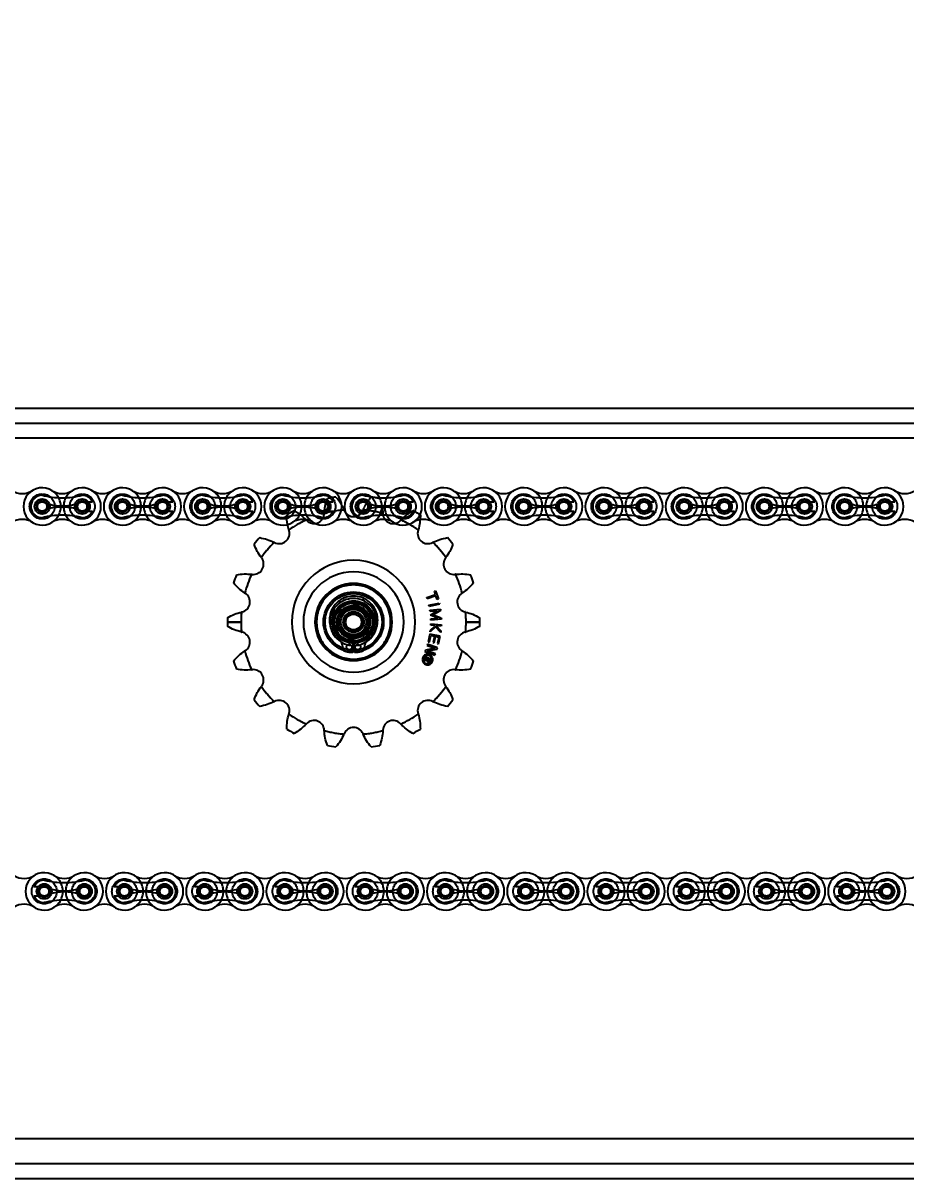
# Model space of a CAD drawing. Header units: metres. Extents: x 0 to 21025, y 0 to 14850.
# Drawn here: x 4993.3 to 5272.7, y 6190.9 to 6556.7 of the extents above; entities that cross this region are included whole.
import ezdxf

# ---------------------------------------------------------------- set-up
doc = ezdxf.new("R2010")
doc.units = ezdxf.units.M
doc.header["$LTSCALE"] = 25
doc.linetypes.add('HIDDEN2', pattern=[4.7625, 3.175, -1.5875])
for name, color, linetype in [('18_COTAS', 7, 'Continuous'), ('SL4', 4, 'Continuous'), ('ST1', 7, 'HIDDEN2')]:
    doc.layers.add(name, color=color, linetype=linetype)
doc.styles.add('ROMANS', font='ROMANS.SHX')
doc.dimstyles.new('25___1-25', dxfattribs={"dimscale": 25, "dimtxt": 2.5, "dimasz": 2, "dimexe": 1.5, "dimexo": 1, "dimgap": 0.5, "dimtad": 1, "dimzin": 12, "dimtxsty": 'ROMANS', "dimcen": 0, "dimclrd": 256, "dimclre": 256, "dimclrt": 3, "dimazin": 3, "dimtfac": 1, "dimtmove": 0, "dimatfit": 0, "dimfxl": 1, "dimlwd": -1, "dimlwe": -1, "dimarcsym": 0})

# ---------------------------------------------------------------- blocks, each defined once
blk = doc.blocks.new('*D49')
at = {"layer": '18_COTAS', "transparency": 16777216}
for p, q in [((2751.77, 6357.87), (2751.77, 7037.95)), ((5720.75, 6357.87), (5720.75, 7037.95)), ((2801.77, 7000.45), (5670.75, 7000.45))]:
    blk.add_line(p, q, dxfattribs=at)
for points in [[(2801.77, 7008.78), (2801.77, 6992.11), (2751.77, 7000.45)], [(5670.75, 7008.78), (5670.75, 6992.11), (5720.75, 7000.45)]]:
    blk.add_solid(points, dxfattribs=at)
at = {"layer": 'Defpoints', "color": 0, "transparency": 16777216}
for p in [(5720.75, 7000.45), (2751.77, 6332.87), (5720.75, 6332.87)]:
    blk.add_point(p, dxfattribs=at)
at = {"layer": '18_COTAS', "color": 3, "transparency": 16777216, "insert": (4236.26, 7050.15), "char_height": 62.5, "attachment_point": 5, "style": 'ROMANS'}
blk.add_mtext('2968,98', dxfattribs=at)

msp = doc.modelspace()

# ---------------------------------------------------------------- linework, layer by layer
at = {"layer": 'SL4'}
for p, q in [((4878.748, 6434.865), (5542.125, 6434.865)), ((4878.748, 6430.103), (5542.125, 6430.103)), ((5542.125, 6425.34), (4878.748, 6425.34)), ((5077.434, 6396.268), (5077.045, 6398.004)), ((5062.3, 6367.135), (5057.968, 6367.135)), ((5085.693, 6367.135), (5086.181, 6367.135)), ((5109.634, 6367.135), (5110.123, 6367.135)), ((5137.848, 6367.135), (5133.515, 6367.135)), ((4878.748, 6203.628), (5878.748, 6203.628)), ((5878.748, 6195.628), (4878.748, 6195.628)), ((5878.748, 6190.865), (4926.248, 6190.865))]:
    msp.add_line(p, q, dxfattribs=at)
for centre, radius in [((4999.346, 6403.705), 2.399), ((5012.046, 6403.705), 2.399), ((5024.746, 6403.705), 2.399), ((5037.446, 6403.705), 2.399), ((5050.146, 6403.705), 2.399), ((5062.846, 6403.705), 2.399), ((5075.546, 6403.705), 2.399), ((5088.246, 6403.705), 2.399), ((5100.946, 6403.705), 2.399), ((5113.646, 6403.705), 2.399), ((5126.346, 6403.705), 2.399), ((5139.046, 6403.705), 2.399), ((5151.746, 6403.705), 2.399), ((5164.446, 6403.705), 2.399), ((5177.146, 6403.705), 2.399), ((5189.846, 6403.705), 2.399), ((5202.546, 6403.705), 2.399), ((5215.246, 6403.705), 2.398), ((5227.946, 6403.705), 2.399), ((5240.646, 6403.705), 2.398), ((5253.346, 6403.705), 2.399), ((5266.046, 6403.705), 2.398), ((5097.908, 6367.135), 9.525), ((5097.908, 6367.135), 9.025), ((5000.001, 6281.87), 2.399), ((5012.701, 6281.87), 2.399), ((5025.401, 6281.87), 2.399), ((5038.101, 6281.87), 2.399), ((5050.801, 6281.87), 2.399), ((5063.501, 6281.87), 2.399), ((5076.201, 6281.87), 2.399), ((5088.901, 6281.87), 2.399), ((5101.601, 6281.87), 2.399), ((5114.301, 6281.87), 2.399), ((5127.001, 6281.87), 2.399), ((5139.701, 6281.87), 2.399), ((5152.401, 6281.87), 2.399), ((5165.101, 6281.87), 2.399), ((5177.801, 6281.87), 2.399), ((5190.501, 6281.87), 2.399), ((5203.201, 6281.87), 2.399), ((5215.901, 6281.87), 2.399), ((5228.601, 6281.87), 2.399), ((5241.301, 6281.87), 2.399), ((5254.001, 6281.87), 2.399), ((5266.701, 6281.87), 2.399)]:
    msp.add_circle(centre, radius, dxfattribs=at)
for centre, radius, start, end in [((4999.346, 6403.705), 5.92, 57.56669, 302.43331), ((5012.046, 6403.705), 5.92, 237.56669, 122.43331), ((5024.746, 6403.705), 5.92, 57.56669, 302.43331), ((5037.446, 6403.705), 5.92, 237.56669, 122.43331), ((5050.146, 6403.705), 5.92, 57.56669, 302.43331), ((5062.846, 6403.705), 5.92, 237.56669, 122.43331), ((5075.546, 6403.705), 5.92, 57.56669, 302.43331), ((5088.246, 6403.705), 5.92, 237.56669, 122.43331), ((5100.946, 6403.705), 5.92, 57.56669, 302.43331), ((5113.646, 6403.705), 5.92, 237.56669, 122.43331), ((5126.346, 6403.705), 5.92, 57.56669, 302.43331), ((5139.046, 6403.705), 5.92, 237.56669, 122.43331), ((5151.746, 6403.705), 5.92, 57.56669, 302.43331), ((5164.446, 6403.705), 5.92, 237.56669, 122.43331), ((5177.146, 6403.705), 5.92, 57.56669, 302.43331), ((5189.846, 6403.705), 5.92, 237.56669, 122.43331), ((5202.546, 6403.705), 5.92, 57.56669, 302.43331), ((5215.246, 6403.705), 5.92, 237.56669, 122.43331), ((5227.946, 6403.705), 5.92, 57.56669, 302.43331), ((5240.646, 6403.705), 5.92, 237.56669, 122.43331), ((5253.346, 6403.705), 5.92, 57.56669, 302.43331), ((5266.046, 6403.705), 5.92, 237.56669, 122.43331), ((4992.996, 6413.698), 5.92, 237.56669, 302.43331), ((5005.696, 6413.698), 5.92, 237.56669, 302.43331), ((5018.396, 6413.698), 5.92, 237.56669, 302.43331), ((5031.096, 6413.698), 5.92, 237.56669, 302.43331), ((5043.796, 6413.698), 5.92, 237.56669, 302.43331), ((5056.496, 6413.698), 5.92, 237.56669, 302.43331), ((5069.196, 6413.698), 5.92, 237.56669, 302.43331), ((5081.896, 6413.698), 5.92, 237.56669, 302.43331), ((5094.596, 6413.698), 5.92, 237.56669, 302.43331), ((5107.296, 6413.698), 5.92, 237.56669, 302.43331), ((5119.996, 6413.698), 5.92, 237.56669, 302.43331), ((5132.696, 6413.698), 5.92, 237.56669, 302.43331), ((5145.396, 6413.698), 5.92, 237.56669, 302.43331), ((5158.096, 6413.698), 5.92, 237.56669, 302.43331), ((5170.796, 6413.698), 5.92, 237.56669, 302.43331), ((5183.496, 6413.698), 5.92, 237.56669, 302.43331), ((5196.196, 6413.698), 5.92, 237.56669, 302.43331), ((5208.896, 6413.698), 5.92, 237.56669, 302.43331), ((5221.596, 6413.698), 5.92, 237.56669, 302.43331), ((5234.296, 6413.698), 5.92, 237.56669, 302.43331), ((5246.996, 6413.698), 5.92, 237.56669, 302.43331), ((5259.696, 6413.698), 5.92, 237.56669, 302.43331), ((5272.396, 6413.698), 5.92, 237.56669, 302.43331), ((4992.996, 6393.712), 5.92, 57.56669, 122.43331), ((5005.696, 6393.712), 5.92, 57.56669, 122.43331), ((5018.396, 6393.712), 5.92, 57.56669, 122.43331), ((5031.096, 6393.712), 5.92, 57.56669, 122.43331), ((5043.796, 6393.712), 5.92, 57.56669, 122.43331), ((5056.496, 6393.712), 5.92, 57.56669, 122.43331), ((5069.196, 6393.712), 5.92, 57.56669, 122.43331), ((5097.908, 6367.135), 35.607, 114.90066, 125.09934), ((5081.896, 6393.712), 5.92, 57.56669, 122.43331), ((5071.657, 6388.94), 15.39, 42.5, 42.98231), ((5085.391, 6401.525), 3.238, 222.5, 277.2974), ((5094.596, 6393.712), 5.92, 57.56669, 122.43331), ((5107.296, 6393.712), 5.92, 57.56669, 122.43331), ((5110.425, 6401.525), 3.238, 216.2721, 282.10233), ((5119.996, 6393.712), 5.92, 57.56669, 122.43331), ((5132.696, 6393.712), 5.92, 57.56669, 122.43331), ((5145.396, 6393.712), 5.92, 57.56669, 122.43331), ((5158.096, 6393.712), 5.92, 57.56669, 122.43331), ((5170.796, 6393.712), 5.92, 57.56669, 122.43331), ((5183.496, 6393.712), 5.92, 57.56669, 122.43331), ((5196.196, 6393.712), 5.92, 57.56669, 122.43331), ((5208.896, 6393.712), 5.92, 57.56669, 122.43331), ((5221.596, 6393.712), 5.92, 57.56669, 122.43331), ((5234.296, 6393.712), 5.92, 57.56669, 122.43331), ((5246.996, 6393.712), 5.92, 57.56669, 122.43331), ((5259.696, 6393.712), 5.92, 57.56669, 122.43331), ((5272.396, 6393.712), 5.92, 57.56669, 122.43331), ((5074.384, 6395.17), 3.238, 242.5, 17.5), ((5092.15, 6400.772), 15.39, 197.01769, 197.5), ((5097.908, 6367.135), 35.607, 54.90066, 60.37108), ((5121.432, 6395.17), 3.238, 162.5, 297.5), ((5103.666, 6400.772), 15.39, 342.5, 342.98231), ((5097.908, 6367.135), 39.94, 138.03204, 141.96796), ((5097.908, 6367.135), 35.607, 134.90066, 145.09934), ((5065.782, 6378.647), 15.39, 62.5, 62.98231), ((5130.033, 6378.647), 15.39, 117.01769, 117.5), ((5097.908, 6367.135), 35.607, 34.90066, 45.09934), ((5097.908, 6367.135), 39.94, 38.03204, 41.96796), ((5066.214, 6385.434), 3.238, 262.5, 37.5), ((5080.993, 6396.774), 15.39, 217.01769, 217.5), ((5097.908, 6367.135), 19.544, 0, 180), ((5129.602, 6385.434), 3.238, 142.5, 277.5), ((5114.823, 6396.774), 15.39, 322.5, 322.98231), ((5097.908, 6367.135), 39.94, 158.03204, 161.96796), ((5097.908, 6367.135), 35.607, 154.90066, 165.09934), ((5063.782, 6366.965), 15.39, 82.5, 82.98231), ((5097.908, 6367.135), 15.88, 0, 180), ((5132.033, 6366.965), 15.39, 97.01769, 97.5), ((5097.908, 6367.135), 35.607, 14.90066, 25.09934), ((5097.908, 6367.135), 39.94, 18.03204, 21.96796), ((5097.908, 6367.135), 12.215, 0, 180), ((5097.908, 6367.135), 11.726, 0, 180), ((5061.867, 6373.49), 3.238, 282.5, 57.5), ((5071.876, 6389.201), 15.39, 237.01769, 237.5), ((5133.949, 6373.49), 3.238, 122.5, 257.5), ((5123.94, 6389.201), 15.39, 302.5, 302.98231), ((5097.908, 6367.135), 35.607, 174.90066, 180), ((5065.899, 6355.304), 15.39, 102.5, 102.98231), ((5129.917, 6355.304), 15.39, 77.01769, 77.5), ((5097.908, 6367.135), 35.607, 0, 5.09934), ((5097.908, 6367.135), 39.94, 178.03204, 180), ((5097.908, 6367.135), 39.94, 180, 181.96796), ((5097.908, 6367.135), 35.607, 180, 185.09934), ((5097.908, 6367.135), 19.544, 180, 0), ((5097.908, 6367.135), 15.88, 180, 0), ((5097.908, 6367.135), 12.215, 180, 0), ((5097.908, 6367.135), 11.726, 180, 0), ((5097.908, 6367.135), 35.607, 354.90066, 0), ((5097.908, 6367.135), 39.94, 0, 1.96796), ((5097.908, 6367.135), 39.94, 358.03204, 0), ((5065.899, 6378.967), 15.39, 257.01769, 257.5), ((5061.867, 6360.78), 3.238, 302.5, 77.5), ((5133.949, 6360.78), 3.238, 102.5, 237.5), ((5129.917, 6378.967), 15.39, 282.5, 282.98231), ((5097.908, 6367.135), 39.94, 198.03204, 201.96796), ((5071.876, 6345.069), 15.39, 122.5, 122.98231), ((5097.908, 6367.135), 35.607, 194.90066, 205.09934), ((5097.908, 6367.135), 35.607, 334.90066, 345.09934), ((5123.94, 6345.069), 15.39, 57.01769, 57.5), ((5097.908, 6367.135), 39.94, 338.03204, 341.96796), ((5063.782, 6367.306), 15.39, 277.01769, 277.5), ((5066.214, 6348.837), 3.238, 322.5, 97.5), ((5129.602, 6348.837), 3.238, 82.5, 217.5), ((5132.033, 6367.306), 15.39, 262.5, 262.98231), ((5080.993, 6337.497), 15.39, 142.5, 142.98231), ((5097.908, 6367.135), 35.607, 214.90066, 225.09934), ((5097.908, 6367.135), 35.607, 314.90066, 325.09934), ((5114.823, 6337.497), 15.39, 37.01769, 37.5), ((5097.908, 6367.135), 39.94, 218.03204, 221.96796), ((5065.782, 6355.624), 15.39, 297.01769, 297.5), ((5074.384, 6339.1), 3.238, 342.5, 117.5), ((5121.432, 6339.1), 3.238, 62.5, 197.5), ((5130.033, 6355.624), 15.39, 242.5, 242.98231), ((5097.908, 6367.135), 39.94, 318.03204, 321.96796), ((5092.15, 6333.499), 15.39, 162.5, 162.98231), ((5097.908, 6367.135), 35.607, 234.90066, 245.09934), ((5097.908, 6367.135), 35.607, 294.90066, 305.09934), ((5103.666, 6333.499), 15.39, 17.01769, 17.5), ((5097.908, 6367.135), 39.94, 238.03204, 241.96796), ((5071.657, 6345.33), 15.39, 317.01769, 317.5), ((5085.391, 6332.745), 3.238, 2.5, 137.5), ((5104.001, 6333.558), 15.39, 182.5, 182.98231), ((5097.908, 6367.135), 35.607, 254.90066, 265.09934), ((5097.908, 6330.538), 3.238, 22.5, 157.5), ((5097.908, 6367.135), 35.607, 274.90066, 285.09934), ((5091.814, 6333.558), 15.39, 357.01769, 357.5), ((5110.425, 6332.745), 3.238, 42.5, 177.5), ((5124.159, 6345.33), 15.39, 222.5, 222.98231), ((5097.908, 6367.135), 39.94, 298.03204, 301.96796), ((5080.697, 6337.667), 15.39, 337.01769, 337.5), ((5115.118, 6337.667), 15.39, 202.5, 202.98231), ((5097.908, 6367.135), 39.94, 258.03204, 261.96796), ((5097.908, 6367.135), 39.94, 278.03204, 281.96796), ((4993.651, 6291.863), 5.92, 237.56669, 302.43331), ((5000.001, 6281.87), 5.92, 57.56669, 302.43331), ((5006.351, 6291.863), 5.92, 237.56669, 302.43331), ((5012.701, 6281.87), 5.92, 237.56669, 122.43331), ((5019.051, 6291.863), 5.92, 237.56669, 302.43331), ((5025.401, 6281.87), 5.92, 57.56669, 302.43331), ((5031.751, 6291.863), 5.92, 237.56669, 302.43331), ((5038.101, 6281.87), 5.92, 237.56669, 122.43331), ((5044.451, 6291.863), 5.92, 237.56669, 302.43331), ((5050.801, 6281.87), 5.92, 57.56669, 302.43331), ((5057.151, 6291.863), 5.92, 237.56669, 302.43331), ((5063.501, 6281.87), 5.92, 237.56669, 122.43331), ((5069.851, 6291.863), 5.92, 237.56669, 302.43331), ((5076.201, 6281.87), 5.92, 57.56669, 302.43331), ((5082.551, 6291.863), 5.92, 237.56669, 302.43331), ((5088.901, 6281.87), 5.92, 237.56669, 122.43331), ((5095.251, 6291.863), 5.92, 237.56669, 302.43331), ((5101.601, 6281.87), 5.92, 57.56669, 302.43331), ((5107.951, 6291.863), 5.92, 237.56669, 302.43331), ((5114.301, 6281.87), 5.92, 237.56669, 122.43331), ((5120.651, 6291.863), 5.92, 237.56669, 302.43331), ((5127.001, 6281.87), 5.92, 57.56669, 302.43331), ((5133.351, 6291.863), 5.92, 237.56669, 302.43331), ((5139.701, 6281.87), 5.92, 237.56669, 122.43331), ((5146.051, 6291.863), 5.92, 237.56669, 302.43331), ((5152.401, 6281.87), 5.92, 57.56669, 302.43331), ((5158.751, 6291.863), 5.92, 237.56669, 302.43331), ((5165.101, 6281.87), 5.92, 237.56669, 122.43331), ((5171.451, 6291.863), 5.92, 237.56669, 302.43331), ((5177.801, 6281.87), 5.92, 57.56669, 302.43331), ((5184.151, 6291.863), 5.92, 237.56669, 302.43331), ((5190.501, 6281.87), 5.92, 237.56669, 122.43331), ((5196.851, 6291.863), 5.92, 237.56669, 302.43331), ((5203.201, 6281.87), 5.92, 57.56669, 302.43331), ((5209.551, 6291.863), 5.92, 237.56669, 302.43331), ((5215.901, 6281.87), 5.92, 237.56669, 122.43331), ((5222.251, 6291.863), 5.92, 237.56669, 302.43331), ((5228.601, 6281.87), 5.92, 57.56669, 302.43331), ((5234.951, 6291.863), 5.92, 237.56669, 302.43331), ((5241.301, 6281.87), 5.92, 237.56669, 122.43331), ((5247.651, 6291.863), 5.92, 237.56669, 302.43331), ((5254.001, 6281.87), 5.92, 57.56669, 302.43331), ((5260.351, 6291.863), 5.92, 237.56669, 302.43331), ((5266.701, 6281.87), 5.92, 237.56669, 122.43331), ((5273.051, 6291.863), 5.92, 237.56669, 302.43331), ((4993.651, 6271.877), 5.92, 57.56669, 122.43331), ((5006.351, 6271.877), 5.92, 57.56669, 122.43331), ((5019.051, 6271.877), 5.92, 57.56669, 122.43331), ((5031.751, 6271.877), 5.92, 57.56669, 122.43331), ((5044.451, 6271.877), 5.92, 57.56669, 122.43331), ((5057.151, 6271.877), 5.92, 57.56669, 122.43331), ((5069.851, 6271.877), 5.92, 57.56669, 122.43331), ((5082.551, 6271.877), 5.92, 57.56669, 122.43331), ((5095.251, 6271.877), 5.92, 57.56669, 122.43331), ((5107.951, 6271.877), 5.92, 57.56669, 122.43331), ((5120.651, 6271.877), 5.92, 57.56669, 122.43331), ((5133.351, 6271.877), 5.92, 57.56669, 122.43331), ((5146.051, 6271.877), 5.92, 57.56669, 122.43331), ((5158.751, 6271.877), 5.92, 57.56669, 122.43331), ((5171.451, 6271.877), 5.92, 57.56669, 122.43331), ((5184.151, 6271.877), 5.92, 57.56669, 122.43331), ((5196.851, 6271.877), 5.92, 57.56669, 122.43331), ((5209.551, 6271.877), 5.92, 57.56669, 122.43331), ((5222.251, 6271.877), 5.92, 57.56669, 122.43331), ((5234.951, 6271.877), 5.92, 57.56669, 122.43331), ((5247.651, 6271.877), 5.92, 57.56669, 122.43331), ((5260.351, 6271.877), 5.92, 57.56669, 122.43331), ((5273.051, 6271.877), 5.92, 57.56669, 122.43331)]:
    msp.add_arc(centre, radius, start, end, dxfattribs=at)
for points, knots in [([(5118.959, 6399.527), (5118.946, 6399.209), (5118.902, 6398.123), (5118.597, 6397.036), (5118.382, 6396.268)], [0, 0, 0, 0, 0.2934473, 1, 1, 1, 1]), ([(5068.704, 6387.508), (5068.252, 6388.161), (5067.319, 6389.508), (5066.745, 6390.982), (5066.448, 6391.742)], [0, 0, 0, 0, 0.4847365, 1, 1, 1, 1]), ([(5068.212, 6393.844), (5069.011, 6393.684), (5070.564, 6393.374), (5072.052, 6392.689), (5072.773, 6392.357)], [0, 0, 0, 0, 0.5152637, 1, 1, 1, 1]), ([(5123.042, 6392.357), (5123.764, 6392.689), (5125.252, 6393.374), (5126.804, 6393.684), (5127.604, 6393.844)], [0, 0, 0, 0, 0.48473618, 1, 1, 1, 1]), ([(5129.367, 6391.742), (5129.071, 6390.982), (5128.496, 6389.508), (5127.563, 6388.161), (5127.111, 6387.508)], [0, 0, 0, 0, 0.5152633, 1, 1, 1, 1]), ([(5060.868, 6382.076), (5061.674, 6382.2), (5063.239, 6382.44), (5064.871, 6382.305), (5065.663, 6382.24)], [0, 0, 0, 0, 0.5152562, 1, 1, 1, 1]), ([(5130.153, 6382.24), (5130.944, 6382.305), (5132.577, 6382.44), (5134.142, 6382.2), (5134.948, 6382.076)], [0, 0, 0, 0, 0.4847219, 1, 1, 1, 1]), ([(5063.498, 6376.292), (5062.849, 6376.75), (5061.512, 6377.697), (5060.468, 6378.886), (5059.929, 6379.499)], [0, 0, 0, 0, 0.4847361, 1, 1, 1, 1]), ([(5135.886, 6379.499), (5135.348, 6378.886), (5134.303, 6377.697), (5132.966, 6376.75), (5132.318, 6376.292)], [0, 0, 0, 0, 0.5152637, 1, 1, 1, 1]), ([(5057.991, 6368.507), (5058.707, 6368.899), (5060.095, 6369.659), (5061.675, 6370.091), (5062.441, 6370.3)], [0, 0, 0, 0, 0.5152541, 1, 1, 1, 1]), ([(5133.374, 6370.3), (5134.14, 6370.091), (5135.72, 6369.659), (5137.109, 6368.899), (5137.824, 6368.507)], [0, 0, 0, 0, 0.4847248, 1, 1, 1, 1]), ([(5062.441, 6363.97), (5061.675, 6364.18), (5060.095, 6364.612), (5058.707, 6365.372), (5057.991, 6365.764)], [0, 0, 0, 0, 0.4847248, 1, 1, 1, 1]), ([(5137.824, 6365.764), (5137.109, 6365.372), (5135.72, 6364.612), (5134.14, 6364.18), (5133.374, 6363.97)], [0, 0, 0, 0, 0.5152541, 1, 1, 1, 1]), ([(5059.929, 6354.772), (5060.468, 6355.385), (5061.512, 6356.574), (5062.849, 6357.52), (5063.498, 6357.979)], [0, 0, 0, 0, 0.5152637, 1, 1, 1, 1]), ([(5132.318, 6357.979), (5132.966, 6357.52), (5134.303, 6356.574), (5135.348, 6355.385), (5135.886, 6354.772)], [0, 0, 0, 0, 0.484736, 1, 1, 1, 1]), ([(5065.663, 6352.031), (5064.871, 6351.966), (5063.239, 6351.831), (5061.674, 6352.071), (5060.868, 6352.194)], [0, 0, 0, 0, 0.4847219, 1, 1, 1, 1]), ([(5134.948, 6352.194), (5134.142, 6352.071), (5132.577, 6351.831), (5130.944, 6351.966), (5130.153, 6352.031)], [0, 0, 0, 0, 0.5152562, 1, 1, 1, 1]), ([(5066.448, 6342.528), (5066.745, 6343.288), (5067.319, 6344.763), (5068.252, 6346.11), (5068.704, 6346.762)], [0, 0, 0, 0, 0.5152633, 1, 1, 1, 1]), ([(5127.111, 6346.762), (5127.563, 6346.11), (5128.496, 6344.763), (5129.071, 6343.288), (5129.367, 6342.528)], [0, 0, 0, 0, 0.4847365, 1, 1, 1, 1]), ([(5072.773, 6341.913), (5072.052, 6341.581), (5070.564, 6340.896), (5069.011, 6340.587), (5068.212, 6340.427)], [0, 0, 0, 0, 0.48473618, 1, 1, 1, 1]), ([(5127.604, 6340.427), (5126.804, 6340.587), (5125.252, 6340.896), (5123.764, 6341.581), (5123.042, 6341.913)], [0, 0, 0, 0, 0.5152637, 1, 1, 1, 1]), ([(5076.762, 6333.252), (5076.78, 6334.068), (5076.816, 6335.65), (5077.232, 6337.235), (5077.434, 6338.003)], [0, 0, 0, 0, 0.5152602, 1, 1, 1, 1]), ([(5118.382, 6338.003), (5118.584, 6337.235), (5119, 6335.65), (5119.035, 6334.068), (5119.054, 6333.252)], [0, 0, 0, 0, 0.4847353, 1, 1, 1, 1]), ([(5082.915, 6334.838), (5082.351, 6334.279), (5081.187, 6333.127), (5079.834, 6332.305), (5079.137, 6331.881)], [0, 0, 0, 0, 0.4847365, 1, 1, 1, 1]), ([(5089.626, 6328.063), (5089.364, 6328.836), (5088.856, 6330.335), (5088.705, 6331.966), (5088.632, 6332.757)], [0, 0, 0, 0, 0.5152541, 1, 1, 1, 1]), ([(5107.183, 6332.757), (5107.11, 6331.967), (5106.959, 6330.335), (5106.452, 6328.836), (5106.19, 6328.063)], [0, 0, 0, 0, 0.4847248, 1, 1, 1, 1]), ([(5116.678, 6331.881), (5115.981, 6332.305), (5114.629, 6333.127), (5113.464, 6334.279), (5112.9, 6334.838)], [0, 0, 0, 0, 0.5152633, 1, 1, 1, 1]), ([(5094.866, 6331.658), (5094.527, 6330.94), (5093.827, 6329.459), (5092.837, 6328.224), (5092.327, 6327.587)], [0, 0, 0, 0, 0.4847352, 1, 1, 1, 1]), ([(5103.488, 6327.587), (5102.978, 6328.224), (5101.988, 6329.459), (5101.289, 6330.94), (5100.95, 6331.658)], [0, 0, 0, 0, 0.5152575, 1, 1, 1, 1])]:
    msp.add_open_spline(points, degree=3, knots=knots, dxfattribs=at)
at = {"layer": 'ST1'}
for p, q in [((5878.748, 6425.34), (4878.748, 6425.34)), ((5013.153, 6405.181), (5015.277, 6405.181)), ((5013.153, 6402.229), (5015.277, 6402.229)), ((5038.553, 6405.181), (5040.677, 6405.181)), ((5038.553, 6402.229), (5040.677, 6402.229)), ((5063.953, 6405.181), (5066.077, 6405.181)), ((5063.953, 6402.229), (5066.077, 6402.229)), ((5089.353, 6405.181), (5091.477, 6405.181)), ((5089.353, 6402.229), (5091.477, 6402.229)), ((5114.753, 6405.181), (5116.877, 6405.181)), ((5114.753, 6402.229), (5116.877, 6402.229)), ((5140.153, 6405.181), (5142.277, 6405.181)), ((5140.153, 6402.229), (5142.277, 6402.229)), ((5165.553, 6405.181), (5167.677, 6405.181)), ((5165.553, 6402.229), (5167.677, 6402.229)), ((5190.953, 6405.181), (5193.077, 6405.181)), ((5190.953, 6402.229), (5193.077, 6402.229)), ((5216.353, 6405.181), (5218.477, 6405.181)), ((5216.353, 6402.229), (5218.477, 6402.229)), ((5241.753, 6405.181), (5243.877, 6405.181)), ((5241.753, 6402.229), (5243.877, 6402.229)), ((5267.153, 6405.181), (5269.277, 6405.181)), ((5267.153, 6402.229), (5269.277, 6402.229)), ((5119.054, 6401.018), (5118.959, 6399.527)), ((5123.505, 6376.908), (5123.895, 6377.035)), ((5123.867, 6375.797), (5123.505, 6376.908)), ((5123.895, 6377.035), (5124.742, 6374.433)), ((5121.075, 6374.889), (5123.867, 6375.797)), ((5121.2, 6374.508), (5121.075, 6374.889)), ((5123.991, 6375.415), (5121.2, 6374.508)), ((5121.753, 6372.452), (5125.025, 6373.152)), ((5124.352, 6374.306), (5123.991, 6375.415)), ((5124.742, 6374.433), (5124.352, 6374.306)), ((5125.025, 6373.152), (5125.109, 6372.759)), ((5093.466, 6370.823), (5096.173, 6371.825)), ((5098.881, 6372.826), (5101.102, 6370.982)), ((5121.837, 6372.059), (5121.753, 6372.452)), ((5125.109, 6372.759), (5121.837, 6372.059)), ((5122.101, 6370.87), (5125.433, 6371.17)), ((5122.137, 6370.471), (5122.101, 6370.87)), ((5124.399, 6370.672), (5122.137, 6370.471)), ((5122.239, 6369.332), (5124.399, 6370.672)), ((5122.243, 6369.289), (5122.239, 6369.332)), ((5124.606, 6368.354), (5122.243, 6369.289)), ((5125.469, 6370.767), (5123.125, 6369.39)), ((5123.125, 6369.39), (5125.677, 6368.45)), ((5125.433, 6371.17), (5125.469, 6370.767)), ((5057.968, 6367.135), (5062.3, 6367.135)), ((5086.181, 6367.135), (5085.693, 6367.135)), ((5091.457, 6367.7), (5090.484, 6367.785)), ((5090.484, 6367.785), (5091.457, 6367.7)), ((5105.332, 6366.486), (5104.358, 6366.571)), ((5104.358, 6366.571), (5105.332, 6366.486)), ((5110.123, 6367.135), (5109.634, 6367.135)), ((5122.213, 6364.566), (5123.615, 6365.836)), ((5122.331, 6366.12), (5122.361, 6366.52)), ((5123.424, 6366.038), (5122.331, 6366.12)), ((5122.344, 6368.15), (5124.606, 6368.354)), ((5122.38, 6367.756), (5122.344, 6368.15)), ((5122.361, 6366.52), (5125.697, 6366.269)), ((5125.712, 6368.055), (5122.38, 6367.756)), ((5123.615, 6365.836), (5123.424, 6366.038)), ((5123.967, 6365.997), (5125.549, 6364.315)), ((5125.667, 6365.869), (5123.967, 6365.997)), ((5125.697, 6366.269), (5125.667, 6365.869)), ((5125.677, 6368.45), (5125.712, 6368.055)), ((5133.515, 6367.135), (5137.848, 6367.135)), ((5096.935, 6361.444), (5094.714, 6363.288)), ((5102.35, 6363.447), (5099.642, 6362.446)), ((5122.069, 6363.318), (5121.564, 6360.913)), ((5121.966, 6360.829), (5122.388, 6362.84)), ((5125.343, 6362.631), (5122.069, 6363.318)), ((5123.85, 6365.586), (5122.176, 6364.069)), ((5122.176, 6364.069), (5122.213, 6364.566)), ((5122.388, 6362.84), (5123.486, 6362.61)), ((5123.486, 6362.61), (5123.064, 6360.598)), ((5123.465, 6360.514), (5123.888, 6362.526)), ((5125.512, 6363.818), (5123.85, 6365.586)), ((5123.888, 6362.526), (5124.859, 6362.322)), ((5124.859, 6362.322), (5124.437, 6360.31)), ((5124.838, 6360.225), (5125.343, 6362.631)), ((5125.549, 6364.315), (5125.512, 6363.818)), ((5094.311, 6359.934), (5094.487, 6358.602)), ((5097.658, 6357.539), (5097.746, 6360.937)), ((5098.069, 6360.937), (5098.158, 6357.539)), ((5101.329, 6358.602), (5101.504, 6359.934)), ((5123.741, 6358.809), (5120.661, 6358.207)), ((5121.186, 6357.963), (5124.326, 6358.525)), ((5121.333, 6360.094), (5121.199, 6359.716)), ((5121.199, 6359.716), (5123.741, 6358.809)), ((5124.484, 6358.97), (5121.333, 6360.094)), ((5121.564, 6360.913), (5121.966, 6360.829)), ((5123.064, 6360.598), (5123.465, 6360.514)), ((5124.326, 6358.525), (5124.484, 6358.97)), ((5124.437, 6360.31), (5124.838, 6360.225)), ((5120.106, 6354.962), (5120.277, 6355.322)), ((5121.135, 6354.986), (5120.106, 6354.962)), ((5120.277, 6355.322), (5121.257, 6355.345)), ((5120.661, 6358.207), (5120.508, 6357.779)), ((5120.508, 6357.779), (5123.66, 6356.657)), ((5120.612, 6355.949), (5120.753, 6356.246)), ((5121.373, 6355.589), (5120.612, 6355.949)), ((5120.753, 6356.246), (5122.521, 6355.41)), ((5123.795, 6357.035), (5121.186, 6357.963)), ((5121.257, 6355.345), (5121.373, 6355.589)), ((5121.584, 6354.74), (5121.45, 6354.458)), ((5121.458, 6354.454), (5121.592, 6354.737)), ((5121.66, 6355.466), (5121.471, 6355.065)), ((5122.104, 6355.256), (5121.66, 6355.466)), ((5121.917, 6354.861), (5122.104, 6355.256)), ((5122.521, 6355.41), (5122.21, 6354.752)), ((5123.66, 6356.657), (5123.795, 6357.035)), ((4998.894, 6283.346), (4996.77, 6283.346)), ((5024.294, 6283.346), (5022.17, 6283.346)), ((5049.694, 6283.346), (5047.57, 6283.346)), ((5075.094, 6283.346), (5072.97, 6283.346)), ((5100.494, 6283.346), (5098.37, 6283.346)), ((5125.894, 6283.346), (5123.77, 6283.346)), ((5151.294, 6283.346), (5149.17, 6283.346)), ((5176.694, 6283.346), (5174.57, 6283.346)), ((5202.094, 6283.346), (5199.97, 6283.346)), ((5227.494, 6283.346), (5225.37, 6283.346)), ((5252.894, 6283.346), (5250.77, 6283.346)), ((4998.894, 6280.394), (4996.77, 6280.394)), ((5024.294, 6280.394), (5022.17, 6280.394)), ((5049.694, 6280.394), (5047.57, 6280.394)), ((5075.094, 6280.394), (5072.97, 6280.394)), ((5100.494, 6280.394), (5098.37, 6280.394)), ((5125.894, 6280.394), (5123.77, 6280.394)), ((5151.294, 6280.394), (5149.17, 6280.394)), ((5176.694, 6280.394), (5174.57, 6280.394)), ((5202.094, 6280.394), (5199.97, 6280.394)), ((5227.494, 6280.394), (5225.37, 6280.394)), ((5252.894, 6280.394), (5250.77, 6280.394)), ((4878.748, 6203.628), (5878.748, 6203.628))]:
    msp.add_line(p, q, dxfattribs=at)
for centre, radius in [((4999.346, 6403.705), 3.96), ((5012.046, 6403.705), 3.96), ((5024.746, 6403.705), 3.96), ((5037.446, 6403.705), 3.96), ((5050.146, 6403.705), 3.96), ((5062.846, 6403.705), 3.96), ((5075.546, 6403.705), 3.96), ((5088.246, 6403.705), 3.96), ((5100.946, 6403.705), 3.96), ((5113.646, 6403.705), 3.96), ((5126.346, 6403.705), 3.96), ((5139.046, 6403.705), 3.96), ((5151.746, 6403.705), 3.96), ((5164.446, 6403.705), 3.96), ((5177.146, 6403.705), 3.96), ((5189.846, 6403.705), 3.96), ((5202.546, 6403.705), 3.96), ((5215.246, 6403.705), 3.96), ((5227.946, 6403.705), 3.96), ((5240.646, 6403.705), 3.96), ((5253.346, 6403.705), 3.96), ((5266.046, 6403.705), 3.96), ((4999.346, 6403.705), 1.845), ((4999.346, 6403.705), 1.476), ((5012.046, 6403.705), 1.845), ((5012.046, 6403.705), 1.476), ((5024.746, 6403.705), 1.845), ((5024.746, 6403.705), 1.476), ((5037.446, 6403.705), 1.845), ((5037.446, 6403.705), 1.476), ((5050.146, 6403.705), 1.845), ((5050.146, 6403.705), 1.476), ((5062.846, 6403.705), 1.845), ((5062.846, 6403.705), 1.476), ((5075.546, 6403.705), 1.845), ((5075.546, 6403.705), 1.476), ((5088.246, 6403.705), 1.845), ((5088.246, 6403.705), 1.476), ((5100.946, 6403.705), 1.845), ((5100.946, 6403.705), 1.476), ((5113.646, 6403.705), 1.845), ((5113.646, 6403.705), 1.476), ((5126.346, 6403.705), 1.845), ((5126.346, 6403.705), 1.476), ((5139.046, 6403.705), 1.845), ((5139.046, 6403.705), 1.476), ((5151.746, 6403.705), 1.845), ((5151.746, 6403.705), 1.476), ((5164.446, 6403.705), 1.845), ((5164.446, 6403.705), 1.476), ((5177.146, 6403.705), 1.845), ((5177.146, 6403.705), 1.476), ((5189.846, 6403.705), 1.845), ((5189.846, 6403.705), 1.476), ((5202.546, 6403.705), 1.845), ((5202.546, 6403.705), 1.476), ((5215.246, 6403.705), 1.845), ((5215.246, 6403.705), 1.476), ((5227.946, 6403.705), 1.845), ((5227.946, 6403.705), 1.476), ((5240.646, 6403.705), 1.845), ((5240.646, 6403.705), 1.476), ((5253.346, 6403.705), 1.845), ((5253.346, 6403.705), 1.476), ((5266.046, 6403.705), 1.845), ((5266.046, 6403.705), 1.476), ((5097.908, 6367.135), 6.725), ((5097.908, 6367.135), 6.475), ((5097.908, 6367.135), 6.2), ((5097.908, 6367.135), 6), ((5097.908, 6367.135), 5.975), ((5097.908, 6367.135), 5.25), ((5097.908, 6367.135), 5), ((5097.908, 6367.135), 4.5), ((5097.908, 6367.135), 4), ((5097.908, 6367.135), 3.25), ((5097.908, 6367.135), 3.2), ((5097.908, 6367.135), 3), ((5097.908, 6367.135), 2.5), ((5096.558, 6359.199), 0.85), ((5099.258, 6359.199), 0.85), ((5000.001, 6281.87), 3.96), ((5012.701, 6281.87), 3.96), ((5025.401, 6281.87), 3.96), ((5038.101, 6281.87), 3.96), ((5050.801, 6281.87), 3.96), ((5063.501, 6281.87), 3.96), ((5076.201, 6281.87), 3.96), ((5088.901, 6281.87), 3.96), ((5101.601, 6281.87), 3.96), ((5114.301, 6281.87), 3.96), ((5127.001, 6281.87), 3.96), ((5139.701, 6281.87), 3.96), ((5152.401, 6281.87), 3.96), ((5165.101, 6281.87), 3.96), ((5177.801, 6281.87), 3.96), ((5190.501, 6281.87), 3.96), ((5203.201, 6281.87), 3.96), ((5215.901, 6281.87), 3.96), ((5228.601, 6281.87), 3.96), ((5241.301, 6281.87), 3.96), ((5254.001, 6281.87), 3.96), ((5266.701, 6281.87), 3.96), ((5000.001, 6281.87), 1.845), ((5000.001, 6281.87), 1.476), ((5012.701, 6281.87), 1.845), ((5012.701, 6281.87), 1.476), ((5025.401, 6281.87), 1.845), ((5025.401, 6281.87), 1.476), ((5038.101, 6281.87), 1.845), ((5038.101, 6281.87), 1.476), ((5050.801, 6281.87), 1.845), ((5050.801, 6281.87), 1.476), ((5063.501, 6281.87), 1.845), ((5063.501, 6281.87), 1.476), ((5076.201, 6281.87), 1.845), ((5076.201, 6281.87), 1.476), ((5088.901, 6281.87), 1.845), ((5088.901, 6281.87), 1.476), ((5101.601, 6281.87), 1.845), ((5101.601, 6281.87), 1.476), ((5114.301, 6281.87), 1.845), ((5114.301, 6281.87), 1.476), ((5127.001, 6281.87), 1.845), ((5127.001, 6281.87), 1.476), ((5139.701, 6281.87), 1.845), ((5139.701, 6281.87), 1.476), ((5152.401, 6281.87), 1.845), ((5152.401, 6281.87), 1.476), ((5165.101, 6281.87), 1.845), ((5165.101, 6281.87), 1.476), ((5177.801, 6281.87), 1.845), ((5177.801, 6281.87), 1.476), ((5190.501, 6281.87), 1.845), ((5190.501, 6281.87), 1.476), ((5203.201, 6281.87), 1.845), ((5203.201, 6281.87), 1.476), ((5215.901, 6281.87), 1.845), ((5215.901, 6281.87), 1.476), ((5228.601, 6281.87), 1.845), ((5228.601, 6281.87), 1.476), ((5241.301, 6281.87), 1.845), ((5241.301, 6281.87), 1.476), ((5254.001, 6281.87), 1.845), ((5254.001, 6281.87), 1.476), ((5266.701, 6281.87), 1.845), ((5266.701, 6281.87), 1.476)]:
    msp.add_circle(centre, radius, dxfattribs=at)
for centre, radius, start, end in [((4999.346, 6403.705), 3.552, 90, 270), ((5005.696, 6432.802), 26.322, 256.04015, 283.95985), ((4999.346, 6403.705), 5.92, 302.43326, 57.56674), ((5012.046, 6403.705), 5.92, 122.43326, 237.56674), ((5012.046, 6403.705), 3.552, 24.55336, 90), ((5024.746, 6403.705), 3.552, 90, 270), ((5031.096, 6432.802), 26.322, 256.04015, 283.95985), ((5024.746, 6403.705), 5.92, 302.43326, 57.56674), ((5037.446, 6403.705), 5.92, 122.43326, 237.56674), ((5037.446, 6403.705), 3.552, 24.55336, 90), ((5050.146, 6403.705), 3.552, 90, 270), ((5056.496, 6432.802), 26.322, 256.04015, 283.95985), ((5050.146, 6403.705), 5.92, 302.43326, 57.56674), ((5062.846, 6403.705), 5.92, 122.43326, 237.56674), ((5062.846, 6403.705), 3.552, 24.55336, 90), ((5075.546, 6403.705), 3.552, 90, 270), ((5081.896, 6432.802), 26.322, 256.04015, 283.95985), ((5075.546, 6403.705), 5.92, 302.43328, 57.56674), ((5088.246, 6403.705), 5.92, 122.43326, 237.56674), ((5088.246, 6403.705), 3.552, 24.55336, 90), ((5097.908, 6367.135), 39.94, 98.03204, 101.96796), ((5100.946, 6403.705), 3.552, 90, 270), ((5107.296, 6432.802), 26.322, 256.04015, 283.95985), ((5097.908, 6367.135), 39.94, 78.03204, 81.96796), ((5100.946, 6403.705), 5.92, 302.43326, 57.56674), ((5113.646, 6403.705), 5.92, 122.43326, 237.56672), ((5113.646, 6403.705), 3.552, 24.55336, 90), ((5126.346, 6403.705), 3.552, 90, 270), ((5132.696, 6432.802), 26.322, 256.04015, 283.95985), ((5126.346, 6403.705), 5.92, 302.43326, 57.56674), ((5139.046, 6403.705), 5.92, 122.43326, 237.56674), ((5139.046, 6403.705), 3.552, 24.55336, 90), ((5151.746, 6403.705), 3.552, 90, 270), ((5158.096, 6432.802), 26.322, 256.04015, 283.95985), ((5151.746, 6403.705), 5.92, 302.43328, 57.56674), ((5164.446, 6403.705), 5.92, 122.43326, 237.56672), ((5164.446, 6403.705), 3.552, 24.55336, 90), ((5177.146, 6403.705), 3.552, 90, 270), ((5183.496, 6432.802), 26.322, 256.04015, 283.95985), ((5177.146, 6403.705), 5.92, 302.43326, 57.56674), ((5189.846, 6403.705), 5.92, 122.43326, 237.56674), ((5189.846, 6403.705), 3.552, 24.55336, 90), ((5202.546, 6403.705), 3.552, 90, 270), ((5208.896, 6432.802), 26.322, 256.04015, 283.95985), ((5202.546, 6403.705), 5.92, 302.43326, 57.56672), ((5215.246, 6403.705), 5.92, 122.43326, 237.56674), ((5215.246, 6403.705), 3.552, 24.55336, 90), ((5227.946, 6403.705), 3.552, 90, 270), ((5234.296, 6432.802), 26.322, 256.04015, 283.95985), ((5227.946, 6403.705), 5.92, 302.43326, 57.56674), ((5240.646, 6403.705), 5.92, 122.43326, 237.56674), ((5240.646, 6403.705), 3.552, 24.55336, 90), ((5253.346, 6403.705), 3.552, 90, 270), ((5259.696, 6432.802), 26.322, 256.04015, 283.95985), ((5253.346, 6403.705), 5.92, 302.43328, 57.56672), ((5266.046, 6403.705), 5.92, 122.43328, 237.56672), ((5266.046, 6403.705), 3.552, 24.55336, 90), ((5005.696, 6420.058), 16.175, 252.993, 287.007), ((5005.696, 6387.353), 16.175, 72.993, 107.007), ((5012.046, 6403.705), 3.552, 270, 335.44664), ((5031.096, 6420.058), 16.175, 252.993, 287.007), ((5031.096, 6387.353), 16.175, 72.993, 107.007), ((5037.446, 6403.705), 3.552, 270, 335.44664), ((5056.496, 6420.058), 16.175, 252.993, 287.007), ((5056.496, 6387.353), 16.175, 72.993, 107.007), ((5062.846, 6403.705), 3.552, 270, 335.44664), ((5097.908, 6367.135), 39.94, 118.03204, 121.96796), ((5081.896, 6420.058), 16.175, 252.993, 287.007), ((5081.896, 6387.353), 16.175, 72.993, 107.007), ((5088.246, 6403.705), 3.552, 270, 335.44664), ((5097.908, 6367.135), 35.607, 94.90066, 105.09934), ((5097.908, 6367.135), 35.607, 94.90066, 105.09934), ((5080.697, 6396.604), 15.39, 22.5, 22.98231), ((5097.908, 6403.732), 3.238, 202.5, 337.5), ((5115.118, 6396.604), 15.39, 157.01769, 157.5), ((5097.908, 6367.135), 35.607, 74.90066, 85.09934), ((5097.908, 6367.135), 35.607, 74.90066, 85.09934), ((5107.296, 6420.058), 16.175, 252.993, 287.007), ((5107.296, 6387.353), 16.175, 72.993, 107.007), ((5113.646, 6403.705), 3.552, 270, 335.44664), ((5097.908, 6367.135), 39.94, 58.03204, 61.96796), ((5132.696, 6420.058), 16.175, 252.993, 287.007), ((5132.696, 6387.353), 16.175, 72.993, 107.007), ((5139.046, 6403.705), 3.552, 270, 335.44664), ((5158.096, 6420.058), 16.175, 252.993, 287.007), ((5158.096, 6387.353), 16.175, 72.993, 107.007), ((5164.446, 6403.705), 3.552, 270, 335.44664), ((5183.496, 6420.058), 16.175, 252.993, 287.007), ((5183.496, 6387.353), 16.175, 72.993, 107.007), ((5189.846, 6403.705), 3.552, 270, 335.44664), ((5208.896, 6420.058), 16.175, 252.993, 287.007), ((5208.896, 6387.353), 16.175, 72.993, 107.007), ((5215.246, 6403.705), 3.552, 270, 335.44664), ((5234.296, 6420.058), 16.175, 252.993, 287.007), ((5234.296, 6387.353), 16.175, 72.993, 107.007), ((5240.646, 6403.705), 3.552, 270, 335.44664), ((5259.696, 6420.058), 16.175, 252.993, 287.007), ((5259.696, 6387.353), 16.175, 72.993, 107.007), ((5266.046, 6403.705), 3.552, 270, 335.44664), ((5005.696, 6374.609), 26.322, 76.04015, 103.95985), ((5031.096, 6374.609), 26.322, 76.04015, 103.95985), ((5056.496, 6374.609), 26.322, 76.04015, 103.95985), ((5081.896, 6374.609), 26.322, 76.04015, 103.95985), ((5097.908, 6367.135), 35.607, 114.90066, 125.09934), ((5085.391, 6401.525), 3.238, 277.2974, 357.5), ((5104.001, 6400.713), 15.39, 177.01769, 177.5), ((5107.296, 6374.609), 26.322, 76.04015, 103.95985), ((5091.814, 6400.713), 15.39, 2.5, 2.98231), ((5110.425, 6401.525), 3.238, 182.5, 216.2721), ((5110.425, 6401.525), 3.238, 282.10233, 317.5), ((5124.159, 6388.94), 15.39, 137.01769, 137.5), ((5097.908, 6367.135), 35.607, 54.90066, 65.09934), ((5097.908, 6367.135), 35.607, 60.37108, 65.09934), ((5132.696, 6374.609), 26.322, 76.04015, 103.95985), ((5158.096, 6374.609), 26.322, 76.04015, 103.95985), ((5183.496, 6374.609), 26.322, 76.04015, 103.95985), ((5208.896, 6374.609), 26.322, 76.04015, 103.95985), ((5234.296, 6374.609), 26.322, 76.04015, 103.95985), ((5259.696, 6374.609), 26.322, 76.04015, 103.95985), ((5097.908, 6367.135), 35.607, 134.90066, 145.09934), ((5097.908, 6367.135), 35.607, 34.90066, 45.09934), ((5097.908, 6367.135), 35.607, 154.90066, 165.09934), ((5097.908, 6367.135), 35.607, 14.90066, 25.09934), ((5097.908, 6367.135), 11.726, 0, 180), ((5097.908, 6367.692), 7.643, 306.50645, 233.49355), ((5097.908, 6367.135), 7.452, 355, 175), ((5097.908, 6367.135), 7.452, 355, 175), ((5097.908, 6367.135), 35.607, 174.90066, 180), ((5097.908, 6367.135), 35.607, 0, 5.09934), ((5097.908, 6367.135), 35.607, 180, 185.09934), ((5097.908, 6367.135), 11.726, 180, 0), ((5097.908, 6367.135), 7.452, 175, 355), ((5097.908, 6367.135), 7.452, 175, 355), ((5097.908, 6367.135), 35.607, 354.90066, 0), ((5091.934, 6359.62), 2.398, 7.5, 53.49355), ((5095.23, 6358.7), 0.75, 187.5, 252.39018), ((5100.585, 6358.7), 0.75, 287.60982, 352.5), ((5103.882, 6359.62), 2.398, 126.50645, 172.5), ((5097.908, 6367.135), 35.607, 194.90066, 205.09934), ((5097.908, 6367.135), 9.6, 252.39018, 268.50775), ((5097.908, 6367.135), 9.6, 271.49225, 287.60982), ((5121.342, 6355.255), 1.673, 90, 270), ((5121.342, 6355.255), 1.339, 90, 270), ((5121.693, 6354.96), 0.558, 177.38053, 244.22985), ((5121.342, 6355.255), 1.673, 270, 90), ((5121.342, 6355.255), 1.339, 270, 90), ((5121.693, 6354.96), 0.245, 154.69547, 243.64226), ((5121.693, 6354.96), 0.558, 245.12571, 338.07454), ((5121.693, 6354.96), 0.245, 245.69677, 336.02659), ((5097.908, 6367.135), 35.607, 334.90066, 345.09934), ((5097.908, 6367.135), 35.607, 214.90066, 225.09934), ((5097.908, 6367.135), 35.607, 314.90066, 325.09934), ((5097.908, 6367.135), 35.607, 234.90066, 245.09934), ((5097.908, 6367.135), 35.607, 294.90066, 305.09934), ((5097.908, 6367.135), 35.607, 254.90066, 265.09934), ((5097.908, 6367.135), 35.607, 274.90066, 285.09934), ((5000.001, 6281.87), 3.552, 90, 155.44664), ((5006.351, 6310.967), 26.322, 256.04015, 283.95985), ((5000.001, 6281.87), 5.92, 302.43326, 57.56674), ((5012.701, 6281.87), 5.92, 122.43328, 237.56672), ((5012.701, 6281.87), 3.552, 270, 90), ((5025.401, 6281.87), 3.552, 90, 155.44664), ((5031.751, 6310.967), 26.322, 256.04015, 283.95985), ((5025.401, 6281.87), 5.92, 302.43326, 57.56674), ((5038.101, 6281.87), 5.92, 122.43328, 237.56672), ((5038.101, 6281.87), 3.552, 270, 90), ((5050.801, 6281.87), 3.552, 90, 155.44664), ((5057.151, 6310.967), 26.322, 256.04015, 283.95985), ((5050.801, 6281.87), 5.92, 302.43328, 57.56672), ((5063.501, 6281.87), 5.92, 122.43328, 237.56674), ((5063.501, 6281.87), 3.552, 270, 90), ((5076.201, 6281.87), 3.552, 90, 155.44664), ((5082.551, 6310.967), 26.322, 256.04015, 283.95985), ((5076.201, 6281.87), 5.92, 302.43326, 57.56674), ((5088.901, 6281.87), 5.92, 122.43328, 237.56672), ((5088.901, 6281.87), 3.552, 270, 90), ((5101.601, 6281.87), 3.552, 90, 155.44664), ((5107.951, 6310.967), 26.322, 256.04015, 283.95985), ((5101.601, 6281.87), 5.92, 302.43326, 57.56674), ((5114.301, 6281.87), 5.92, 122.43328, 237.56672), ((5114.301, 6281.87), 3.552, 270, 90), ((5127.001, 6281.87), 3.552, 90, 155.44664), ((5133.351, 6310.967), 26.322, 256.04015, 283.95985), ((5127.001, 6281.87), 5.92, 302.43326, 57.56672), ((5139.701, 6281.87), 5.92, 122.43328, 237.56672), ((5139.701, 6281.87), 3.552, 270, 90), ((5152.401, 6281.87), 3.552, 90, 155.44664), ((5158.751, 6310.967), 26.322, 256.04015, 283.95985), ((5152.401, 6281.87), 5.92, 302.43326, 57.56674), ((5165.101, 6281.87), 5.92, 122.43328, 237.56672), ((5165.101, 6281.87), 3.552, 270, 90), ((5177.801, 6281.87), 3.552, 90, 155.44664), ((5184.151, 6310.967), 26.322, 256.04015, 283.95985), ((5177.801, 6281.87), 5.92, 302.43326, 57.56672), ((5190.501, 6281.87), 5.92, 122.43328, 237.56672), ((5190.501, 6281.87), 3.552, 270, 90), ((5203.201, 6281.87), 3.552, 90, 155.44664), ((5209.551, 6310.967), 26.322, 256.04015, 283.95985), ((5203.201, 6281.87), 5.92, 302.43326, 57.56674), ((5215.901, 6281.87), 5.92, 122.43328, 237.56672), ((5215.901, 6281.87), 3.552, 270, 90), ((5228.601, 6281.87), 3.552, 90, 155.44664), ((5234.951, 6310.967), 26.322, 256.04015, 283.95985), ((5228.601, 6281.87), 5.92, 302.43326, 57.56674), ((5241.301, 6281.87), 5.92, 122.43328, 237.56674), ((5241.301, 6281.87), 3.552, 270, 90), ((5254.001, 6281.87), 3.552, 90, 155.44664), ((5260.351, 6310.967), 26.322, 256.04015, 283.95985), ((5254.001, 6281.87), 5.92, 302.43328, 57.56672), ((5266.701, 6281.87), 5.92, 122.43328, 237.56674), ((5266.701, 6281.87), 3.552, 270, 90), ((5006.351, 6298.223), 16.175, 252.993, 287.007), ((5006.351, 6265.518), 16.175, 72.993, 107.007), ((5031.751, 6298.223), 16.175, 252.993, 287.007), ((5031.751, 6265.518), 16.175, 72.993, 107.007), ((5057.151, 6298.223), 16.175, 252.993, 287.007), ((5057.151, 6265.518), 16.175, 72.993, 107.007), ((5082.551, 6298.223), 16.175, 252.993, 287.007), ((5082.551, 6265.518), 16.175, 72.993, 107.007), ((5107.951, 6298.223), 16.175, 252.993, 287.007), ((5107.951, 6265.518), 16.175, 72.993, 107.007), ((5133.351, 6298.223), 16.175, 252.993, 287.007), ((5133.351, 6265.518), 16.175, 72.993, 107.007), ((5158.751, 6298.223), 16.175, 252.993, 287.007), ((5158.751, 6265.518), 16.175, 72.993, 107.007), ((5184.151, 6298.223), 16.175, 252.993, 287.007), ((5184.151, 6265.518), 16.175, 72.993, 107.007), ((5209.551, 6298.223), 16.175, 252.993, 287.007), ((5209.551, 6265.518), 16.175, 72.993, 107.007), ((5234.951, 6298.223), 16.175, 252.993, 287.007), ((5234.951, 6265.518), 16.175, 72.993, 107.007), ((5260.351, 6298.223), 16.175, 252.993, 287.007), ((5260.351, 6265.518), 16.175, 72.993, 107.007), ((5000.001, 6281.87), 3.552, 204.55336, 270), ((5006.351, 6252.774), 26.322, 76.04015, 103.95985), ((5025.401, 6281.87), 3.552, 204.55336, 270), ((5031.751, 6252.774), 26.322, 76.04015, 103.95985), ((5050.801, 6281.87), 3.552, 204.55336, 270), ((5057.151, 6252.774), 26.322, 76.04015, 103.95985), ((5076.201, 6281.87), 3.552, 204.55336, 270), ((5082.551, 6252.774), 26.322, 76.04015, 103.95985), ((5101.601, 6281.87), 3.552, 204.55336, 270), ((5107.951, 6252.774), 26.322, 76.04015, 103.95985), ((5127.001, 6281.87), 3.552, 204.55336, 270), ((5133.351, 6252.774), 26.322, 76.04015, 103.95985), ((5152.401, 6281.87), 3.552, 204.55336, 270), ((5158.751, 6252.774), 26.322, 76.04015, 103.95985), ((5177.801, 6281.87), 3.552, 204.55336, 270), ((5184.151, 6252.774), 26.322, 76.04015, 103.95985), ((5203.201, 6281.87), 3.552, 204.55336, 270), ((5209.551, 6252.774), 26.322, 76.04015, 103.95985), ((5228.601, 6281.87), 3.552, 204.55336, 270), ((5234.951, 6252.774), 26.322, 76.04015, 103.95985), ((5254.001, 6281.87), 3.552, 204.55336, 270), ((5260.351, 6252.774), 26.322, 76.04015, 103.95985)]:
    msp.add_arc(centre, radius, start, end, dxfattribs=at)
for points, knots in [([(5088.632, 6401.513), (5088.705, 6402.304), (5088.856, 6403.935), (5089.364, 6405.435), (5089.626, 6406.207)], [0, 0, 0, 0, 0.48472482, 1, 1, 1, 1]), ([(5092.327, 6406.684), (5092.837, 6406.047), (5093.827, 6404.812), (5094.527, 6403.331), (5094.866, 6402.613)], [0, 0, 0, 0, 0.5152575, 1, 1, 1, 1]), ([(5100.95, 6402.613), (5101.289, 6403.331), (5101.988, 6404.812), (5102.978, 6406.047), (5103.488, 6406.684)], [0, 0, 0, 0, 0.48473516, 1, 1, 1, 1]), ([(5079.137, 6402.39), (5079.834, 6401.966), (5081.187, 6401.144), (5082.351, 6399.991), (5082.915, 6399.433)], [0, 0, 0, 0, 0.5152633, 1, 1, 1, 1]), ([(5106.712, 6404.427), (5106.771, 6404.237), (5107.058, 6403.314), (5107.128, 6402.311), (5107.183, 6401.513)], [0, 0, 0, 0, 0.2054047, 1, 1, 1, 1]), ([(5112.9, 6399.433), (5113.464, 6399.991), (5114.629, 6401.144), (5115.981, 6401.966), (5116.678, 6402.39)], [0, 0, 0, 0, 0.4847365, 1, 1, 1, 1]), ([(5077.045, 6398.004), (5077, 6398.193), (5076.76, 6399.199), (5076.761, 6400.203), (5076.762, 6401.018)], [0, 0, 0, 0, 0.1881721, 1, 1, 1, 1]), ([(5093.466, 6370.823), (5093.425, 6370.585), (5093.266, 6369.657), (5093.102, 6368.693), (5092.979, 6367.978)], [0, 0, 0, 0, 0.25755135, 1, 1, 1, 1]), ([(5096.173, 6371.825), (5096.237, 6371.849), (5097.152, 6372.187), (5098.048, 6372.518), (5098.881, 6372.826)], [0, 0, 0, 0, 0.0702006, 1, 1, 1, 1]), ([(5101.102, 6370.982), (5101.154, 6370.938), (5101.904, 6370.316), (5102.639, 6369.706), (5103.323, 6369.138)], [0, 0, 0, 0, 0.0702006, 1, 1, 1, 1]), ([(5092.979, 6367.978), (5092.935, 6367.719), (5092.77, 6366.756), (5092.61, 6365.818), (5092.493, 6365.132)], [0, 0, 0, 0, 0.2686336, 1, 1, 1, 1]), ([(5102.836, 6366.293), (5102.792, 6366.034), (5102.627, 6365.071), (5102.467, 6364.133), (5102.35, 6363.447)], [0, 0, 0, 0, 0.26863361, 1, 1, 1, 1]), ([(5103.323, 6369.138), (5103.282, 6368.899), (5103.123, 6367.972), (5102.959, 6367.008), (5102.836, 6366.293)], [0, 0, 0, 0, 0.25755135, 1, 1, 1, 1]), ([(5094.714, 6363.288), (5094.661, 6363.332), (5093.911, 6363.955), (5093.176, 6364.565), (5092.493, 6365.132)], [0, 0, 0, 0, 0.0702006, 1, 1, 1, 1]), ([(5099.642, 6362.446), (5099.578, 6362.422), (5098.664, 6362.084), (5097.768, 6361.753), (5096.935, 6361.444)], [0, 0, 0, 0, 0.07020058, 1, 1, 1, 1])]:
    msp.add_open_spline(points, degree=3, knots=knots, dxfattribs=at)

# ---------------------------------------------------------------- dimensions: what is measured, and where the dimension line sits
at = {"layer": '18_COTAS'}
dim = msp.add_linear_dim(base=(5720.747753191, 7000.445004906), p1=(2751.772753191, 6332.865322837), p2=(5720.747753191, 6332.865322834), dimstyle='25___1-25', dxfattribs=at)
dim.commit()
dim.dimension.update_dxf_attribs({"geometry": '*D49', "text_midpoint": (4236.260253191, 7050.147385859)})

doc.saveas('drawing.dxf')
